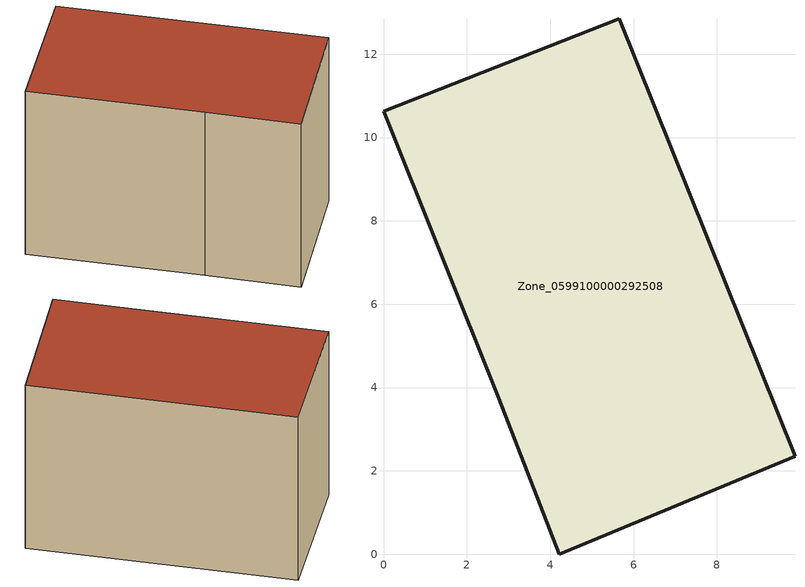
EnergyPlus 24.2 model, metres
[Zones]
Zone_0599100000292508
 floor ground (C_G): 4.21,0 2.77,3.74 0,10.63 5.66,12.85 9.87,2.35 z0
 wall outside (C_F): 2.77,3.74 4.21,0 9.87,2.35 5.66,12.85 0,10.63 2.77,3.74 z0:8.15
 roof outside (C_R): 9.87,2.35 5.66,12.85 0,10.63 2.77,3.74 4.21,0 z8.15
[BUILDING]
Pand.0599100000292508: North Axis=0; Terrain=City; Loads Convergence Tolerance Value=0.04; Temperature Convergence Tolerance Value=0.4; Solar Distribution=FullExterior; Maximum Number of Warmup Days=25; Minimum Number of Warmup Days=1
[Site:Location]
Rotterdam.The.Hague.AP_ZH_NLD Design_Conditions: Latitude=51.96; Longitude=4.45; Time Zone=1; Elevation=-4.5
[SITE:GROUNDTEMPERATURE:BUILDINGSURFACE]
18, 18, 18, 18, 18, 18, 18, 18, 18, 18, 18, 18
[MATERIAL] Thermal Absorptance=0.9; Solar Absorptance=0.7; Visible Absorptance=0.7
Name | Roughness | Thickness | Conductivity | Density | Specific Heat
G.TI.1946 | MediumSmooth | 0.15 | 1 | 540 | 1210
F.TI.1946 | Rough | 0.3 | 0.857143 | 1920 | 840
R.TI.1946 | MediumRough | 0.2 | 0.1 | 1500 | 1000
[CONSTRUCTION]
C_G: G.TI.1946
C_F: F.TI.1946
C_R: R.TI.1946
[ZONE]
Zone_0599100000292508: Type=1; Multiplier=1; Ceiling Height=Autocalculate; Volume=Autocalculate; Floor Area=autocalculate; Part of Total Floor Area=Yes
[ZONEINFILTRATION:DESIGNFLOWRATE]
Infil_Zone_0599100000292508: Zone or ZoneList or Space or SpaceList=Zone_0599100000292508; Schedule=AlwaysOn; Design Flow Rate Calculation Method=Flow/Area; Flow Rate per Floor Area=0.003; Constant Term Coefficient=1; Temperature Term Coefficient=0; Velocity Term Coefficient=0; Velocity Squared Term Coefficient=0
[HVACTEMPLATE:ZONE:IDEALLOADSAIRSYSTEM]
Zone_0599100000292508: Maximum Heating Supply Air Temperature=50; Minimum Cooling Supply Air Temperature=13; Maximum Heating Supply Air Humidity Ratio=0.0156; Minimum Cooling Supply Air Humidity Ratio=0.0077; Heating Limit=NoLimit; Cooling Limit=NoLimit; Dehumidification Control Type=ConstantSensibleHeatRatio; Cooling Sensible Heat Ratio=0.7; Dehumidification Setpoint=60; Humidification Control Type=None; Humidification Setpoint=30; Outdoor Air Method=None; Outdoor Air Flow Rate per Person=0.00944; Outdoor Air Flow Rate per Zone Floor Area=0; Outdoor Air Flow Rate per Zone=0; Demand Controlled Ventilation Type=None; Outdoor Air Economizer Type=NoEconomizer; Heat Recovery Type=None; Sensible Heat Recovery Effectiveness=0.7; Latent Heat Recovery Effectiveness=0.65
[ZONECONTROL:THERMOSTAT]
ThermostatControl_Zone_0599100000292508: Zone or ZoneList=Zone_0599100000292508; Control Type Schedule=DualSetpointControlType; Control 1=Thermostat_Zone_0599100000292508; Temperature Difference Between Cutout And Setpoint=0
[THERMOSTATSETPOINT:DUALSETPOINT]
Thermostat_Zone_0599100000292508: Heating Setpoint Temperature Schedule=HeatingSetpoint_Zone_0599100000292508; Cooling Setpoint Temperature Schedule=CoolingSetpoint_Zone_0599100000292508
[SCHEDULE:COMPACT]
HeatingSetpoint_Zone_0599100000292508: Through: 12/31, For: AllDays, Until: 24:00, 21
CoolingSetpoint_Zone_0599100000292508: Through: 12/31, For: AllDays, Until: 24:00, 24
DualSetpointControlType: Through: 12/31, For: AllDays, Until: 24:00, 4
AlwaysOn: Through: 12/31, For: AllDays, Until: 24:00, 1
